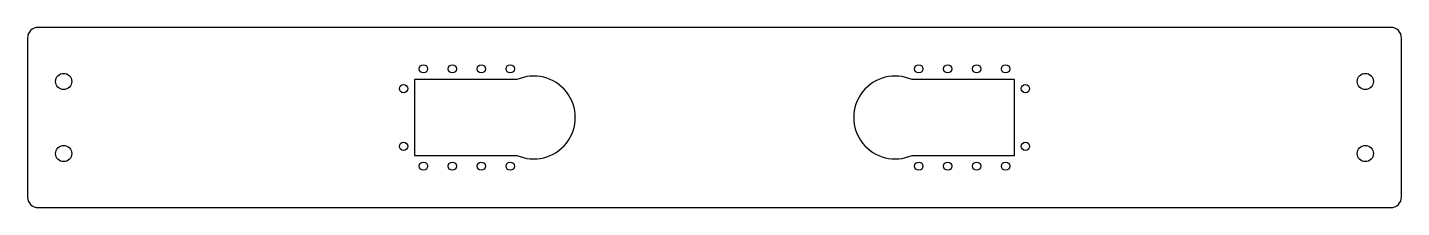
# Model space of a CAD drawing. Header units: millimetres. Extents: x 0 to 380, y 0 to 50.
import ezdxf

# ---------------------------------------------------------------- set-up
doc = ezdxf.new("R2010")
doc.units = ezdxf.units.MM

msp = doc.modelspace()

# ---------------------------------------------------------------- linework, layer by layer
at = {"color": 7, "linetype": 'Continuous', "lineweight": 25}
for p, q in [((377, 50), (3, 50)), ((0, 47), (0, 3)), ((380, 3), (380, 47)), ((107, 35.5), (107, 14.5)), ((135.31, 35.5), (107, 35.5)), ((273, 35.5), (244.69, 35.5)), ((273, 14.5), (273, 35.5)), ((107, 14.5), (135.31, 14.5)), ((244.69, 14.5), (273, 14.5)), ((3, 0), (377, 0))]:
    msp.add_line(p, q, dxfattribs=at)
for centre, radius in [((109.5, 38.5), 1.15), ((117.5, 38.5), 1.15), ((125.5, 38.5), 1.15), ((133.5, 38.5), 1.15), ((246.5, 38.5), 1.15), ((254.5, 38.5), 1.15), ((262.5, 38.5), 1.15), ((270.5, 38.5), 1.15), ((10, 35), 2.25), ((370, 35), 2.25), ((104, 33), 1.15), ((276, 33), 1.15), ((10, 15), 2.25), ((104, 17), 1.15), ((276, 17), 1.15), ((370, 15), 2.25), ((109.5, 11.5), 1.15), ((117.5, 11.5), 1.15), ((125.5, 11.5), 1.15), ((133.5, 11.5), 1.15), ((246.5, 11.5), 1.15), ((254.5, 11.5), 1.15), ((262.5, 11.5), 1.15), ((270.5, 11.5), 1.15)]:
    msp.add_circle(centre, radius, dxfattribs=at)
for centre, radius, start, end in [((3, 47), 3, 90, 180), ((377, 47), 3, 0, 90), ((140, 25), 11.5, 245.9294, 114.0706), ((240, 25), 11.5, 65.9294, 294.0706), ((3, 3), 3, 180, 270), ((377, 3), 3, 270, 0)]:
    msp.add_arc(centre, radius, start, end, dxfattribs=at)

doc.saveas('drawing.dxf')
